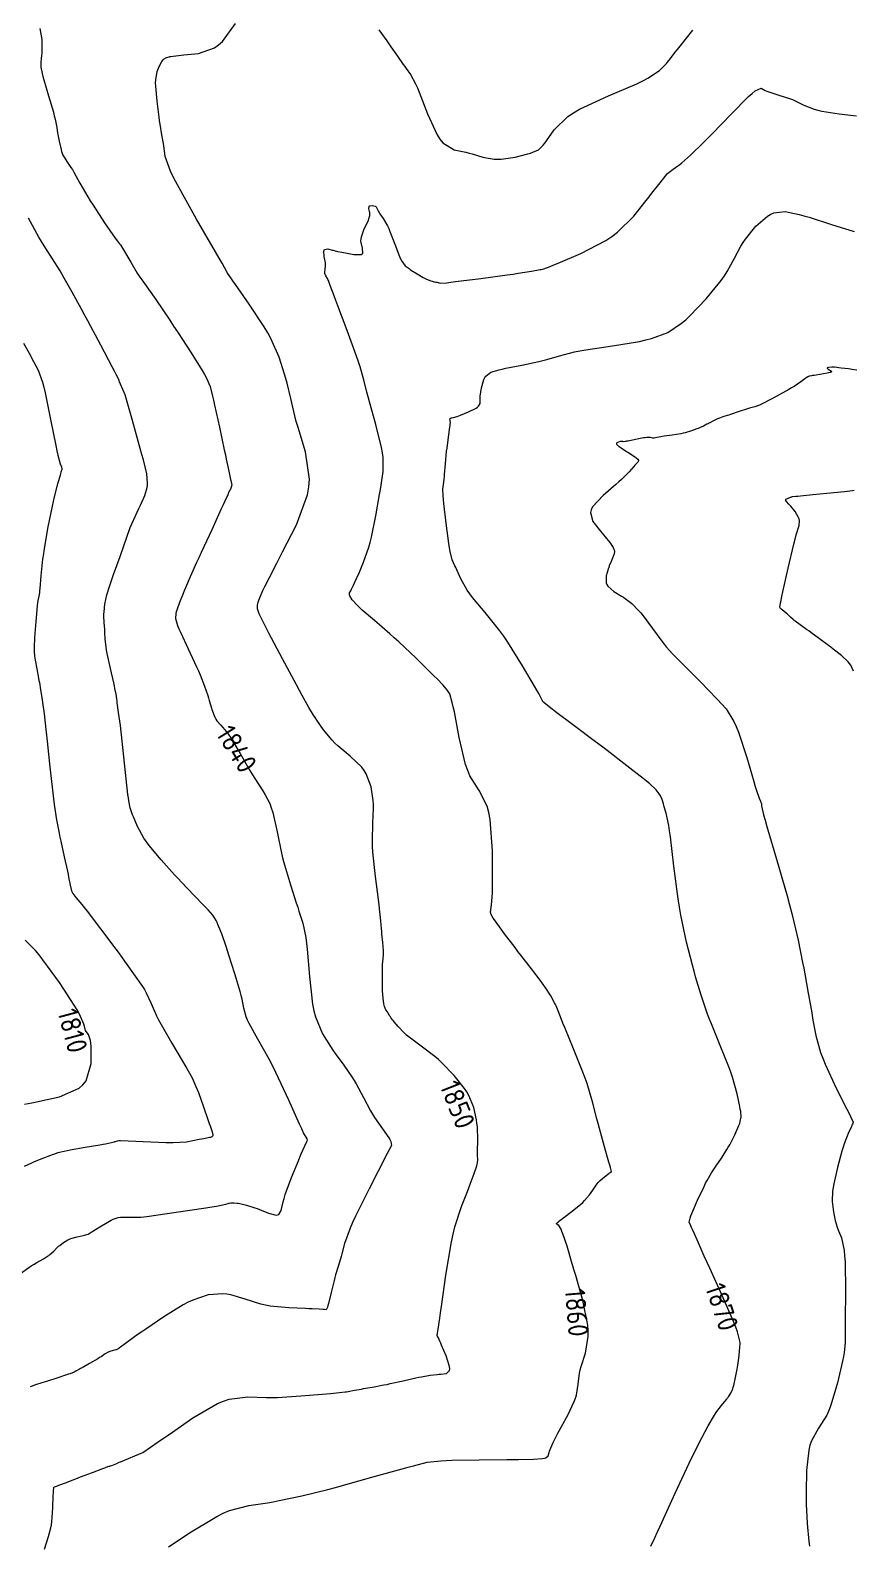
# Model space of a CAD drawing. Header units: millimetres. Extents: x 837477 to 838477, y 1189014 to 1191014.
# Drawn here: x 837983 to 838137.9, y 1189480.5 to 1189765.8 of the extents above; entities that cross this region are included whole.
import ezdxf

# ---------------------------------------------------------------- set-up
doc = ezdxf.new("R2010")
doc.units = ezdxf.units.MM
doc.header["$LTSCALE"] = 0.3
doc.layers.add('COTAS 10', color=252, linetype='Continuous', lineweight=9)
doc.styles.get("Standard").update_dxf_attribs({"font": 'isocp2.shx', "bigfont": '@extfont2.shx'})

msp = doc.modelspace()

# ---------------------------------------------------------------- linework, layer by layer
at = {"layer": 'COTAS 10'}
for points in [[(837984.838, 1189766.083), (837984.976, 1189765.399), (837985.204, 1189764.028), (837985.215, 1189763.455), (837985.216, 1189763.275), (837985.217, 1189763.085), (837985.211, 1189762.322), (837985.188, 1189761.527), (837985.177, 1189761.317), (837985.164, 1189761.112), (837985.102, 1189760.409), (837985.045, 1189759.75), (837985.035, 1189759.574), (837985.028, 1189759.399), (837985.024, 1189758.79), (837985.252, 1189757.609), (837985.391, 1189757.075), (837985.562, 1189756.451), (837986.456, 1189753.447), (837987.371, 1189750.345), (837987.556, 1189749.659), (837987.711, 1189749.048), (837988.024, 1189747.467), (837988.162, 1189746.409), (837988.207, 1189746.128), (837988.254, 1189745.853), (837988.45, 1189744.902), (837988.652, 1189744.043), (837988.704, 1189743.825), (837988.754, 1189743.615), (837988.922, 1189742.931), (837989.172, 1189742.262), (837989.274, 1189742.063), (837989.392, 1189741.857), (837989.935, 1189741.064), (837990.696, 1189739.933), (837990.951, 1189739.515), (837991.224, 1189739.051), (837992.37, 1189736.995), (837993.851, 1189734.418), (837994.337, 1189733.625), (837994.854, 1189732.797), (837996.995, 1189729.522), (837999.011, 1189726.628), (837999.45, 1189726.04), (837999.837, 1189725.545), (838000, 1189725.374), (838001.967, 1189722.064), (838003.146, 1189720.015), (838003.671, 1189719.283), (838004.238, 1189718.484), (838006.645, 1189715.038), (838009.302, 1189711.14), (838010.027, 1189710.056), (838010.747, 1189708.971), (838013.312, 1189705.038), (838015.409, 1189701.658), (838015.834, 1189700.923), (838016.193, 1189700.274), (838016.927, 1189698.653), (838017.372, 1189696.84), (838017.548, 1189696.07), (838017.747, 1189695.184), (838018.653, 1189691.017), (838019.561, 1189686.753), (838019.761, 1189685.806), (838019.938, 1189684.961), (838020.39, 1189682.754), (838020.655, 1189681.451), (838020.715, 1189681.176), (838020.767, 1189680.938), (838020.907, 1189680.39), (838020.952, 1189680.075), (838020.944, 1189679.985), (838020.929, 1189679.893), (838020.802, 1189679.548), (838020.644, 1189679.24), (838020.608, 1189679.171), (838020.576, 1189679.11), (838020.493, 1189678.945), (838020.412, 1189678.774), (838020.383, 1189678.708), (838020.351, 1189678.634), (838020.208, 1189678.298), (838019.647, 1189677.05), (838019.351, 1189676.401), (838018.993, 1189675.62), (838017.195, 1189671.706), (838015.237, 1189667.437), (838014.779, 1189666.433), (838014.358, 1189665.507), (838013.142, 1189662.805), (838012.236, 1189660.727), (838012.01, 1189660.194), (838011.794, 1189659.678), (838011.106, 1189657.969), (838010.618, 1189656.542), (838010.529, 1189656.204), (838010.46, 1189655.892), (838010.376, 1189654.971), (838010.77, 1189653.631), (838011.002, 1189653.054), (838011.288, 1189652.388), (838012.764, 1189649.238), (838014.348, 1189645.893), (838014.702, 1189645.104), (838015.02, 1189644.375), (838015.86, 1189642.236), (838016.436, 1189640.497), (838016.587, 1189640.021), (838016.734, 1189639.546), (838017.213, 1189637.91), (838017.231, 1189637.847), (838017.778, 1189636.364), (838017.955, 1189636.025), (838018.143, 1189635.717), (838018.918, 1189634.867), (838019.987, 1189633.658), (838020.362, 1189633.125), (838020.771, 1189632.506), (838022.53, 1189629.551), (838024.398, 1189626.334), (838024.874, 1189625.55), (838025.334, 1189624.812), (838026.848, 1189622.53), (838027.247, 1189621.776), (838028.112, 1189620.136), (838028.414, 1189619.328), (838028.695, 1189618.456), (838029.536, 1189614.782), (838030.344, 1189610.762), (838030.605, 1189609.673), (838030.881, 1189608.594), (838032.011, 1189604.782), (838033.121, 1189601.397), (838033.385, 1189600.586), (838033.63, 1189599.831), (838034.356, 1189597.563), (838034.914, 1189594.869), (838035.052, 1189593.845), (838035.183, 1189592.7), (838035.599, 1189587.563), (838036.198, 1189582.305), (838036.444, 1189581.084), (838036.726, 1189579.966), (838038.036, 1189576.775), (838039.587, 1189574.328), (838040.022, 1189573.679), (838040.458, 1189573.041), (838042.05, 1189570.841), (838043.595, 1189568.619), (838044, 1189567.969), (838044.397, 1189567.303), (838045.75, 1189564.77), (838047.09, 1189562.263), (838047.478, 1189561.614), (838047.874, 1189560.983), (838049.364, 1189558.865), (838050.555, 1189557.173), (838050.762, 1189556.811), (838050.916, 1189556.495), (838051.027, 1189555.736), (838050.239, 1189554.206), (838046.82, 1189547.575), (838044.253, 1189542.388), (838043.716, 1189541.215), (838043.254, 1189540.156), (838042.214, 1189537.284), (838041.691, 1189535.32), (838041.556, 1189534.833), (838041.424, 1189534.372), (838040.982, 1189532.914), (838040.533, 1189531.373), (838040.397, 1189530.859), (838040.256, 1189530.308), (838039.705, 1189528.005), (838039.198, 1189525.959), (838039.084, 1189525.57), (838038.983, 1189525.259), (838038.716, 1189524.776), (838038.406, 1189524.801), (838038.279, 1189524.81), (838038.133, 1189524.82), (838037.453, 1189524.862), (838036.088, 1189524.931), (838035.51, 1189524.958), (838034.844, 1189524.987), (838031.717, 1189525.122), (838028.209, 1189525.471), (838027.304, 1189525.636), (838026.428, 1189525.83), (838023.5, 1189526.777), (838020.768, 1189527.591), (838020.014, 1189527.701), (838019.262, 1189527.761), (838016.557, 1189527.56), (838013.627, 1189526.608), (838012.733, 1189526.194), (838011.804, 1189525.715), (838008.15, 1189523.443), (838004.78, 1189521.117), (838004.029, 1189520.603), (838003.358, 1189520.146), (838000, 1189517.718), (837999.804, 1189517.611), (837999.737, 1189517.553), (837999.712, 1189517.532), (837999.684, 1189517.508), (837999.558, 1189517.405), (837999.325, 1189517.286), (837999.229, 1189517.252), (837999.12, 1189517.218), (837998.612, 1189517.095), (837998.024, 1189516.919), (837997.865, 1189516.853), (837997.706, 1189516.778), (837997.147, 1189516.445), (837996.36, 1189515.937), (837996.06, 1189515.753), (837995.723, 1189515.55), (837994.205, 1189514.661), (837992.783, 1189513.841), (837992.506, 1189513.683), (837992.279, 1189513.553), (837991.884, 1189513.332), (837991.756, 1189513.269), (837991.698, 1189513.239), (837991.631, 1189513.204), (837991.309, 1189513.032), (837990.569, 1189512.732), (837990.238, 1189512.617), (837989.853, 1189512.487), (837988.01, 1189511.899), (837986.065, 1189511.291), (837985.615, 1189511.148), (837985.205, 1189511.016), (837984.043, 1189510.632), (837983.204, 1189510.334), (837982.995, 1189510.256)], [(837985.687, 1189479.668), (837986.439, 1189482.096), (837986.897, 1189483.693), (837986.994, 1189484.249), (837987.077, 1189484.855), (837987.267, 1189487.453), (837987.358, 1189489.816), (837987.378, 1189490.273), (837987.397, 1189490.644), (837987.448, 1189491.27), (837987.493, 1189491.331), (837987.508, 1189491.346), (837987.524, 1189491.36), (837987.59, 1189491.4), (837987.955, 1189491.543), (837988.159, 1189491.621), (837988.407, 1189491.716), (837989.677, 1189492.199), (837991.403, 1189492.857), (837991.939, 1189493.062), (837992.501, 1189493.278), (837994.741, 1189494.139), (837996.68, 1189494.879), (837997.051, 1189495.018), (837997.35, 1189495.128), (837997.835, 1189495.288), (837997.854, 1189495.271), (837997.866, 1189495.271), (837997.892, 1189495.287), (837997.982, 1189495.323), (837998.029, 1189495.336), (837998.085, 1189495.351), (837998.369, 1189495.419), (837999.316, 1189495.825), (837999.791, 1189496.054), (838000, 1189496.156), (838004.243, 1189497.86), (838007.141, 1189499.881), (838008.122, 1189500.562), (838009.18, 1189501.296), (838013.649, 1189504.388), (838018.262, 1189507.092), (838019.413, 1189507.582), (838020.508, 1189507.96), (838024.002, 1189508.39), (838027.442, 1189508.228), (838028.503, 1189508.232), (838029.611, 1189508.258), (838034.002, 1189508.532), (838037.974, 1189508.882), (838038.817, 1189508.957), (838039.549, 1189509.022), (838041.267, 1189509.178), (838042.304, 1189509.298), (838042.607, 1189509.342), (838042.917, 1189509.389), (838044.095, 1189509.598), (838045.405, 1189509.843), (838045.798, 1189509.913), (838046.204, 1189509.985), (838047.782, 1189510.255), (838049.632, 1189510.601), (838050.209, 1189510.721), (838050.815, 1189510.852), (838053.241, 1189511.411), (838055.614, 1189511.949), (838056.187, 1189512.066), (838056.723, 1189512.169), (838058.357, 1189512.426), (838059.674, 1189512.581), (838060.011, 1189512.62), (838060.335, 1189512.657), (838061.405, 1189512.777), (838061.998, 1189513.348), (838062.022, 1189513.669), (838061.985, 1189514.06), (838061.346, 1189516.064), (838060.489, 1189518.09), (838060.315, 1189518.496), (838060.169, 1189518.835), (838059.869, 1189519.497), (838059.765, 1189519.689), (838059.742, 1189519.731), (838059.722, 1189519.768), (838059.669, 1189519.861), (838059.668, 1189520.087), (838059.681, 1189520.208), (838059.699, 1189520.355), (838059.811, 1189521.094), (838060.126, 1189523.206), (838060.273, 1189524.218), (838060.445, 1189525.415), (838061.28, 1189531.281), (838062.338, 1189537.574), (838062.65, 1189539.04), (838062.971, 1189540.387), (838064.202, 1189544.253), (838065.355, 1189547.077), (838065.627, 1189547.767), (838065.879, 1189548.416), (838066.616, 1189550.428), (838067.09, 1189551.899), (838067.175, 1189552.207), (838067.24, 1189552.473), (838067.311, 1189553.076), (838067.273, 1189553.835), (838067.27, 1189554.2), (838067.27, 1189554.631), (838067.299, 1189556.745), (838067.213, 1189559.233), (838067.141, 1189559.901), (838067.049, 1189560.559), (838066.54, 1189562.858), (838065.583, 1189565.148), (838065.208, 1189565.8), (838064.785, 1189566.46), (838062.858, 1189568.908), (838060.547, 1189571.276), (838060.296, 1189571.507), (838059.881, 1189571.885), (838059.204, 1189572.474), (838056.665, 1189574.433), (838054.403, 1189576.107), (838053.9, 1189576.516), (838053.45, 1189576.902), (838052.274, 1189578.1), (838051.576, 1189578.983), (838051.428, 1189579.17), (838051.3, 1189579.333), (838051.001, 1189579.714), (838050.838, 1189579.945), (838050.795, 1189580.013), (838050.753, 1189580.083), (838050.611, 1189580.347), (838050.435, 1189580.658), (838050.372, 1189580.756), (838050.303, 1189580.86), (838050.001, 1189581.278), (838049.708, 1189581.891), (838049.645, 1189582.118), (838049.589, 1189582.369), (838049.452, 1189583.48), (838049.381, 1189584.869), (838049.367, 1189585.294), (838049.355, 1189585.738), (838049.334, 1189587.49), (838049.352, 1189589.138), (838049.365, 1189589.517), (838049.382, 1189589.862), (838049.471, 1189590.828), (838049.528, 1189591.76), (838049.525, 1189592.083), (838049.514, 1189592.436), (838049.404, 1189593.945), (838049.248, 1189595.607), (838049.208, 1189596.055), (838049.17, 1189596.498), (838049.04, 1189598.055), (838048.813, 1189600.262), (838048.712, 1189601.115), (838048.595, 1189602.073), (838048.038, 1189606.405), (838047.557, 1189610.99), (838047.488, 1189612.108), (838047.448, 1189613.159), (838047.536, 1189616.405), (838047.653, 1189619.172), (838047.631, 1189619.922), (838047.585, 1189620.663), (838047.222, 1189623.281), (838046.303, 1189625.726), (838045.907, 1189626.359), (838045.449, 1189626.973), (838043.281, 1189629.033), (838040.945, 1189630.97), (838040.38, 1189631.508), (838039.852, 1189632.046), (838038.241, 1189633.993), (838036.981, 1189635.83), (838036.674, 1189636.299), (838036.385, 1189636.751), (838035.491, 1189638.241), (838034.258, 1189640.484), (838033.756, 1189641.412), (838033.183, 1189642.472), (838030.532, 1189647.405), (838027.966, 1189652.232), (838027.447, 1189653.224), (838027.012, 1189654.068), (838026.131, 1189655.871), (838025.875, 1189656.628), (838025.833, 1189656.812), (838025.804, 1189656.985), (838025.806, 1189657.517), (838025.943, 1189658.051), (838025.999, 1189658.225), (838026.064, 1189658.411), (838026.363, 1189659.178), (838026.839, 1189660.234), (838027.015, 1189660.602), (838027.209, 1189661.003), (838028.07, 1189662.722), (838029.445, 1189665.411), (838029.965, 1189666.424), (838030.544, 1189667.552), (838033.136, 1189672.595), (838035.216, 1189678.239), (838035.473, 1189679.747), (838035.591, 1189681.231), (838034.865, 1189686.393), (838033.446, 1189690.972), (838033.127, 1189692.089), (838032.84, 1189693.14), (838032.072, 1189696.393), (838031.396, 1189699.309), (838031.168, 1189700.149), (838030.921, 1189701.002), (838029.881, 1189704.202), (838028.318, 1189707.738), (838027.741, 1189708.803), (838027.102, 1189709.906), (838024.275, 1189714.202), (838021.675, 1189717.855), (838021.178, 1189718.552), (838020.78, 1189719.113), (838020.147, 1189720.006), (838020.146, 1189720.021), (838020.144, 1189720.029), (838020.142, 1189720.039), (838020.131, 1189720.087), (838020.111, 1189720.155), (838020.104, 1189720.177), (838020.095, 1189720.2), (838020.057, 1189720.293), (838019.152, 1189721.876), (838018.598, 1189722.838), (838017.911, 1189724.027), (838014.334, 1189730.212), (838010.73, 1189736.683), (838010.027, 1189738.052), (838009.452, 1189739.239), (838008.44, 1189741.998), (838008.236, 1189743.578), (838008.17, 1189744.02), (838008.101, 1189744.466), (838007.816, 1189746.094), (838007.485, 1189748.058), (838007.387, 1189748.716), (838007.285, 1189749.423), (838006.893, 1189752.388), (838006.647, 1189755.245), (838006.638, 1189755.884), (838006.654, 1189756.458), (838006.924, 1189757.98), (838007.32, 1189758.936), (838007.416, 1189759.152), (838007.505, 1189759.347), (838007.775, 1189759.874), (838008.058, 1189760.225), (838008.156, 1189760.308), (838008.261, 1189760.384), (838008.71, 1189760.611), (838009.204, 1189760.771), (838009.338, 1189760.807), (838009.471, 1189760.838), (838009.94, 1189760.916), (838010.947, 1189761.021), (838011.419, 1189761.069), (838011.975, 1189761.126), (838014.679, 1189761.396), (838017.727, 1189762.456), (838018.499, 1189763.01), (838019.24, 1189763.676), (838021.658, 1189767.022)], [(838048.695, 1189765.825), (838050.162, 1189763.751), (838050.544, 1189763.208), (838050.915, 1189762.678), (838052.168, 1189760.874), (838053.268, 1189759.301), (838053.544, 1189758.916), (838053.806, 1189758.553), (838054.648, 1189757.424), (838055.593, 1189755.688), (838055.922, 1189754.942), (838056.279, 1189754.081), (838057.808, 1189750.012), (838059.628, 1189746.047), (838060.169, 1189745.251), (838060.725, 1189744.587), (838062.867, 1189743.28), (838065.06, 1189742.79), (838065.649, 1189742.641), (838066.229, 1189742.487), (838068.26, 1189741.882), (838070.395, 1189741.492), (838071.041, 1189741.472), (838071.712, 1189741.492), (838074.333, 1189741.882), (838076.699, 1189742.486), (838077.209, 1189742.64), (838077.655, 1189742.788), (838078.744, 1189743.274), (838079.609, 1189744.125), (838079.916, 1189744.503), (838080.252, 1189744.943), (838081.705, 1189747.048), (838084.268, 1189749.554), (838085.303, 1189750.247), (838086.479, 1189750.941), (838091.902, 1189753.442), (838097.237, 1189755.691), (838098.358, 1189756.224), (838099.324, 1189756.72), (838101.53, 1189758.187), (838102.574, 1189759.276), (838102.809, 1189759.533), (838103.02, 1189759.77), (838103.587, 1189760.463), (838104.488, 1189761.621), (838104.91, 1189762.151), (838105.406, 1189762.773), (838107.822, 1189765.774)], [(838009.053, 1189480.091), (838013.298, 1189482.947), (838018.162, 1189485.859), (838019.373, 1189486.445), (838020.525, 1189486.937), (838024.193, 1189487.921), (838027.724, 1189488.422), (838028.79, 1189488.609), (838029.893, 1189488.817), (838034.193, 1189489.741), (838039.045, 1189490.939), (838040.496, 1189491.318), (838041.993, 1189491.718), (838047.789, 1189493.338), (838053.034, 1189494.82), (838054.184, 1189495.134), (838055.203, 1189495.406), (838057.789, 1189496.039), (838060.341, 1189496.335), (838061.338, 1189496.394), (838062.461, 1189496.442), (838067.564, 1189496.535), (838072.738, 1189496.567), (838073.907, 1189496.579), (838074.96, 1189496.591), (838077.809, 1189496.642), (838079.507, 1189496.772), (838079.834, 1189496.834), (838080.101, 1189496.906), (838080.548, 1189497.263), (838080.725, 1189497.912), (838080.821, 1189498.169), (838080.936, 1189498.46), (838081.522, 1189499.793), (838082.384, 1189501.542), (838082.673, 1189502.095), (838082.985, 1189502.678), (838084.294, 1189505.035), (838085.474, 1189507.466), (838085.704, 1189508.095), (838085.892, 1189508.706), (838086.224, 1189510.757), (838086.467, 1189512.828), (838086.6, 1189513.451), (838086.762, 1189514.098), (838087.582, 1189516.61), (838088.113, 1189519.747), (838088.092, 1189520.786), (838087.998, 1189521.898), (838087.053, 1189526.532), (838085.736, 1189531.208), (838085.408, 1189532.348), (838085.208, 1189533.033), (838085.095, 1189533.419), (838084.099, 1189536.728), (838083.316, 1189539.074), (838083.139, 1189539.539), (838082.978, 1189539.923), (838082.541, 1189540.644), (838082.277, 1189540.814), (838082.226, 1189540.85), (838082.185, 1189540.882), (838082.115, 1189540.96), (838082.13, 1189541.017), (838082.142, 1189541.036), (838082.158, 1189541.056), (838082.242, 1189541.14), (838082.349, 1189541.236), (838082.379, 1189541.263), (838082.409, 1189541.291), (838082.519, 1189541.397), (838082.975, 1189541.76), (838083.222, 1189541.95), (838083.522, 1189542.179), (838085.044, 1189543.33), (838086.682, 1189544.656), (838087.056, 1189544.995), (838087.395, 1189545.322), (838088.33, 1189546.402), (838088.952, 1189547.295), (838089.093, 1189547.505), (838089.221, 1189547.697), (838089.57, 1189548.256), (838089.972, 1189548.767), (838090.133, 1189548.93), (838090.315, 1189549.102), (838091.155, 1189549.8), (838091.949, 1189550.42), (838092.104, 1189550.543), (838092.23, 1189550.646), (838092.448, 1189550.84), (838092.274, 1189551.582), (838092.152, 1189552.03), (838091.999, 1189552.583), (838091.18, 1189555.456), (838090.203, 1189558.923), (838089.95, 1189559.851), (838089.705, 1189560.765), (838088.882, 1189563.948), (838087.868, 1189567.362), (838087.502, 1189568.421), (838087.098, 1189569.53), (838085.334, 1189573.948), (838083.67, 1189577.922), (838083.33, 1189578.751), (838083.043, 1189579.463), (838082.443, 1189581.057), (838082.073, 1189581.994), (838081.932, 1189582.292), (838081.773, 1189582.607), (838081.057, 1189583.884), (838079.996, 1189585.506), (838079.62, 1189586.039), (838079.208, 1189586.608), (838077.422, 1189588.965), (838075.413, 1189591.56), (838074.86, 1189592.279), (838074.308, 1189592.998), (838072.327, 1189595.597), (838070.729, 1189597.749), (838070.418, 1189598.188), (838070.164, 1189598.557), (838069.725, 1189599.322), (838069.711, 1189599.784), (838069.725, 1189599.963), (838069.748, 1189600.164), (838069.898, 1189601.071), (838070.046, 1189603.265), (838070.068, 1189604.276), (838070.082, 1189605.463), (838070.064, 1189611.207), (838069.635, 1189617.138), (838069.39, 1189618.443), (838069.09, 1189619.602), (838067.552, 1189622.566), (838065.823, 1189625.322), (838065.403, 1189626.349), (838065.009, 1189627.491), (838063.797, 1189632.566), (838062.886, 1189637.367), (838062.682, 1189638.335), (838062.498, 1189639.147), (838062.006, 1189640.775), (838061.6, 1189641.396), (838061.47, 1189641.573), (838061.333, 1189641.752), (838060.775, 1189642.417), (838059.622, 1189643.606), (838059.11, 1189644.116), (838058.515, 1189644.703), (838055.666, 1189647.477), (838052.403, 1189650.561), (838051.546, 1189651.345), (838050.709, 1189652.098), (838047.852, 1189654.567), (838045.549, 1189656.554), (838045.061, 1189657.004), (838044.639, 1189657.411), (838043.653, 1189658.521), (838043.234, 1189659.225), (838043.168, 1189659.377), (838043.125, 1189659.51), (838043.15, 1189659.835), (838043.369, 1189660.178), (838043.448, 1189660.323), (838043.534, 1189660.489), (838043.91, 1189661.268), (838044.461, 1189662.486), (838044.656, 1189662.928), (838044.871, 1189663.416), (838045.804, 1189665.556), (838046.803, 1189668.386), (838047.059, 1189669.308), (838047.306, 1189670.289), (838048.124, 1189674.335), (838048.798, 1189678.309), (838048.954, 1189679.246), (838049.097, 1189680.111), (838049.504, 1189682.648), (838049.486, 1189685.27), (838049.361, 1189686.19), (838049.184, 1189687.194), (838048.111, 1189691.52), (838046.907, 1189695.774), (838046.647, 1189696.733), (838046.419, 1189697.596), (838045.864, 1189699.922), (838045.169, 1189702.384), (838044.854, 1189703.333), (838044.485, 1189704.398), (838042.71, 1189709.209), (838040.93, 1189713.896), (838040.558, 1189714.882), (838040.238, 1189715.733), (838039.521, 1189717.681), (838039.167, 1189718.612), (838039.077, 1189718.822), (838038.99, 1189719.011), (838038.702, 1189719.521), (838038.52, 1189719.931), (838038.499, 1189720.056), (838038.492, 1189720.187), (838038.575, 1189720.704), (838038.647, 1189721.414), (838038.633, 1189721.666), (838038.605, 1189721.943), (838038.381, 1189723.145), (838038.294, 1189724.193), (838038.352, 1189724.373), (838038.445, 1189724.506), (838039.077, 1189724.585), (838039.883, 1189724.374), (838040.085, 1189724.323), (838040.278, 1189724.275), (838040.902, 1189724.128), (838041.714, 1189723.962), (838042.026, 1189723.903), (838042.376, 1189723.837), (838043.956, 1189723.551), (838045.318, 1189723.536), (838045.53, 1189723.642), (838045.672, 1189723.795), (838045.588, 1189724.743), (838045.305, 1189726.063), (838045.321, 1189726.45), (838045.377, 1189726.847), (838045.92, 1189728.357), (838046.574, 1189729.703), (838046.701, 1189729.996), (838046.803, 1189730.254), (838046.975, 1189730.9), (838046.96, 1189731.346), (838046.944, 1189731.478), (838046.923, 1189731.614), (838046.806, 1189732.135), (838046.814, 1189732.564), (838046.872, 1189732.642), (838046.954, 1189732.701), (838047.451, 1189732.767), (838047.992, 1189732.642), (838048.101, 1189732.582), (838048.193, 1189732.511), (838048.378, 1189732.16), (838048.589, 1189731.619), (838048.696, 1189731.427), (838048.825, 1189731.217), (838049.468, 1189730.309), (838050.281, 1189728.945), (838050.517, 1189728.448), (838050.757, 1189727.898), (838051.665, 1189725.482), (838052.539, 1189723.178), (838052.758, 1189722.699), (838052.967, 1189722.289), (838053.638, 1189721.385), (838054.355, 1189720.876), (838054.593, 1189720.716), (838054.847, 1189720.546), (838055.906, 1189719.864), (838056.982, 1189719.225), (838057.247, 1189719.083), (838057.498, 1189718.957), (838058.285, 1189718.627), (838058.879, 1189718.441), (838059.009, 1189718.406), (838059.123, 1189718.377), (838059.409, 1189718.332), (838059.585, 1189718.321), (838059.631, 1189718.314), (838059.674, 1189718.305), (838059.82, 1189718.261), (838059.961, 1189718.206), (838060.001, 1189718.19), (838060.043, 1189718.175), (838060.199, 1189718.12), (838061.47, 1189718.226), (838062.214, 1189718.312), (838063.128, 1189718.422), (838067.846, 1189719.025), (838072.855, 1189719.697), (838073.952, 1189719.851), (838074.924, 1189719.991), (838077.387, 1189720.38), (838078.749, 1189720.629), (838079.026, 1189720.68), (838079.26, 1189720.724), (838079.743, 1189720.82), (838080.931, 1189721.297), (838081.609, 1189721.581), (838082.438, 1189721.932), (838086.692, 1189723.748), (838091.414, 1189726.192), (838092.538, 1189726.938), (838093.582, 1189727.714), (838096.692, 1189730.77), (838099.025, 1189733.715), (838099.58, 1189734.421), (838100.095, 1189735.08), (838101.628, 1189737.065), (838102.779, 1189738.475), (838103.054, 1189738.77), (838103.31, 1189739.025), (838104.075, 1189739.603), (838104.976, 1189740.206), (838105.316, 1189740.477), (838105.697, 1189740.792), (838107.403, 1189742.304), (838109.763, 1189744.579), (838110.555, 1189745.375), (838111.409, 1189746.244), (838114.996, 1189749.981), (838118.284, 1189753.289), (838118.949, 1189753.887), (838119.507, 1189754.347), (838120.639, 1189754.858), (838121.415, 1189754.425), (838121.75, 1189754.289), (838122.136, 1189754.147), (838123.964, 1189753.576), (838126.009, 1189752.91), (838126.533, 1189752.707), (838127.038, 1189752.496), (838128.708, 1189751.668), (838130.669, 1189750.879), (838131.357, 1189750.692), (838132.107, 1189750.519), (838135.344, 1189750.011), (838138.632, 1189749.641)], [(838099.909, 1189480.219), (838100.653, 1189481.834), (838101.097, 1189482.803), (838101.645, 1189483.998), (838104.48, 1189490.199), (838107.562, 1189496.82), (838108.265, 1189498.28), (838108.902, 1189499.578), (838110.657, 1189502.92), (838111.891, 1189504.946), (838112.199, 1189505.415), (838112.492, 1189505.844), (838113.429, 1189507.059), (838114.176, 1189507.949), (838114.348, 1189508.172), (838114.506, 1189508.386), (838114.955, 1189509.075), (838115.307, 1189509.903), (838115.404, 1189510.204), (838115.502, 1189510.536), (838115.851, 1189511.993), (838116.157, 1189513.566), (838116.227, 1189513.97), (838116.29, 1189514.362), (838116.465, 1189515.666), (838116.58, 1189516.857), (838116.606, 1189517.178), (838116.63, 1189517.496), (838116.694, 1189518.61), (838116.209, 1189520.63), (838115.886, 1189521.518), (838115.482, 1189522.55), (838113.341, 1189527.464), (838110.985, 1189532.626), (838110.495, 1189533.703), (838110.444, 1189533.814), (838109.952, 1189534.898), (838108.578, 1189537.94), (838107.708, 1189539.884), (838107.534, 1189540.275), (838107.388, 1189540.602), (838107.102, 1189541.254), (838107.285, 1189542.031), (838107.435, 1189542.438), (838107.628, 1189542.928), (838108.683, 1189545.389), (838109.898, 1189548.013), (838110.192, 1189548.605), (838110.468, 1189549.139), (838111.309, 1189550.583), (838112.059, 1189551.684), (838112.276, 1189552.002), (838112.498, 1189552.325), (838113.335, 1189553.539), (838114.222, 1189554.944), (838114.474, 1189555.388), (838114.73, 1189555.855), (838115.681, 1189557.743), (838116.463, 1189559.499), (838116.613, 1189559.884), (838116.733, 1189560.226), (838116.926, 1189561.093), (838116.805, 1189562.115), (838116.728, 1189562.555), (838116.632, 1189563.062), (838116.128, 1189565.456), (838115.261, 1189568.575), (838114.936, 1189569.538), (838114.575, 1189570.544), (838112.965, 1189574.539), (838111.284, 1189578.598), (838110.879, 1189579.645), (838110.499, 1189580.659), (838109.344, 1189584.042), (838108.322, 1189587.502), (838108.026, 1189588.563), (838107.725, 1189589.67), (838106.593, 1189594.042), (838105.518, 1189599.073), (838105.252, 1189600.595), (838105.001, 1189602.173), (838104.213, 1189608.338), (838103.572, 1189613.844), (838103.414, 1189615.007), (838103.264, 1189616.012), (838102.793, 1189618.338), (838102.419, 1189619.519), (838102.33, 1189619.804), (838102.249, 1189620.07), (838102.008, 1189620.878), (838101.714, 1189621.579), (838101.599, 1189621.778), (838101.469, 1189621.98), (838100.878, 1189622.726), (838099.618, 1189623.88), (838099.066, 1189624.338), (838098.427, 1189624.858), (838095.388, 1189627.236), (838091.657, 1189630.082), (838090.582, 1189630.897), (838089.488, 1189631.722), (838085.388, 1189634.799), (838081.951, 1189637.379), (838081.275, 1189637.892), (838080.72, 1189638.317), (838079.714, 1189639.125), (838079.526, 1189639.36), (838079.487, 1189639.424), (838079.453, 1189639.488), (838079.377, 1189639.714), (838078.796, 1189640.827), (838078.443, 1189641.449), (838078.008, 1189642.208), (838075.746, 1189646.083), (838072.954, 1189650.515), (838072.186, 1189651.624), (838071.419, 1189652.683), (838068.666, 1189656.083), (838066.297, 1189658.924), (838065.773, 1189659.631), (838065.306, 1189660.302), (838064.094, 1189662.44), (838063.339, 1189664.151), (838063.16, 1189664.554), (838062.995, 1189664.926), (838062.503, 1189666.017), (838062.077, 1189667.619), (838061.952, 1189668.313), (838061.823, 1189669.117), (838061.335, 1189672.925), (838060.933, 1189676.659), (838060.859, 1189677.416), (838060.802, 1189678.053), (838060.731, 1189679.354), (838060.766, 1189679.78), (838060.775, 1189679.866), (838060.783, 1189679.938), (838060.813, 1189680.082), (838060.846, 1189680.187), (838060.856, 1189680.235), (838060.867, 1189680.291), (838060.911, 1189680.56), (838060.989, 1189681.302), (838061.021, 1189681.657), (838061.057, 1189682.076), (838061.225, 1189684.126), (838061.438, 1189686.464), (838061.503, 1189687.064), (838061.569, 1189687.643), (838061.831, 1189689.565), (838062.048, 1189691.022), (838062.087, 1189691.309), (838062.117, 1189691.544), (838062.149, 1189691.971), (838062.12, 1189692.082), (838062.111, 1189692.119), (838062.102, 1189692.157), (838062.068, 1189692.317), (838062.053, 1189692.475), (838062.056, 1189692.512), (838062.061, 1189692.547), (838062.108, 1189692.65), (838062.245, 1189692.731), (838062.308, 1189692.753), (838062.381, 1189692.773), (838062.734, 1189692.843), (838063.425, 1189693.046), (838063.711, 1189693.15), (838064.039, 1189693.276), (838065.563, 1189693.903), (838066.985, 1189694.607), (838067.249, 1189694.78), (838067.456, 1189694.944), (838067.732, 1189695.458), (838067.716, 1189696.189), (838067.739, 1189696.49), (838067.774, 1189696.833), (838067.998, 1189698.429), (838068.451, 1189700.016), (838068.63, 1189700.354), (838068.833, 1189700.649), (838069.758, 1189701.347), (838071.304, 1189701.804), (838071.898, 1189701.947), (838072.563, 1189702.097), (838075.567, 1189702.698), (838078.77, 1189703.358), (838079.562, 1189703.547), (838080.313, 1189703.737), (838082.683, 1189704.444), (838085.495, 1189705.172), (838086.525, 1189705.375), (838087.664, 1189705.579), (838092.683, 1189706.324), (838097.765, 1189707.168), (838098.943, 1189707.435), (838100.022, 1189707.717), (838103.09, 1189708.855), (838105.672, 1189710.58), (838106.444, 1189711.232), (838107.24, 1189711.959), (838110.322, 1189715.214), (838113.114, 1189718.667), (838113.727, 1189719.518), (838114.271, 1189720.324), (838115.66, 1189722.857), (838116.847, 1189725.137), (838117.264, 1189725.783), (838117.718, 1189726.436), (838119.679, 1189728.848), (838121.866, 1189730.767), (838122.465, 1189731.108), (838123.059, 1189731.368), (838125.18, 1189731.62), (838127.798, 1189731.077), (838128.707, 1189730.835), (838129.696, 1189730.553), (838133.93, 1189729.205), (838138.202, 1189727.887)], [(837980.745, 1189531.295), (837983.226, 1189533.021), (837983.771, 1189533.382), (837984.255, 1189533.693), (837985.489, 1189534.396), (837986.298, 1189534.844), (837986.514, 1189534.994), (837986.725, 1189535.156), (837987.459, 1189535.834), (837988.169, 1189536.542), (837988.367, 1189536.722), (837988.564, 1189536.896), (837989.279, 1189537.468), (837990.114, 1189537.948), (837990.387, 1189538.064), (837990.679, 1189538.172), (837991.882, 1189538.502), (837993.001, 1189538.755), (837993.239, 1189538.816), (837993.445, 1189538.872), (837993.931, 1189539.04), (837994.484, 1189539.362), (837994.733, 1189539.516), (837995.023, 1189539.697), (837996.417, 1189540.583), (837997.918, 1189541.474), (837998.276, 1189541.658), (837998.609, 1189541.815), (837999.603, 1189542.157), (838000, 1189542.227), (838003.875, 1189542.202), (838004.96, 1189542.36), (838010.503, 1189543.157), (838016.082, 1189543.978), (838017.19, 1189544.151), (838018.108, 1189544.3), (838019.849, 1189544.643), (838020.297, 1189544.796), (838020.401, 1189544.827), (838020.497, 1189544.852), (838020.77, 1189544.897), (838021.422, 1189544.93), (838021.959, 1189544.867), (838022.193, 1189544.822), (838022.464, 1189544.765), (838023.751, 1189544.46), (838025.32, 1189544.002), (838025.769, 1189543.85), (838026.223, 1189543.685), (838027.915, 1189542.997), (838029.327, 1189542.608), (838029.605, 1189542.632), (838029.834, 1189542.713), (838030.253, 1189543.482), (838030.619, 1189545.125), (838030.815, 1189545.757), (838031.052, 1189546.466), (838032.247, 1189549.666), (838033.52, 1189552.834), (838033.806, 1189553.523), (838034.063, 1189554.13), (838034.75, 1189555.64), (838035.115, 1189556.438), (838035.168, 1189556.595), (838035.201, 1189556.725), (838035.146, 1189556.964), (838034.502, 1189558.122), (838034.163, 1189558.831), (838033.754, 1189559.708), (838031.694, 1189564.279), (838029.276, 1189569.488), (838028.64, 1189570.768), (838028.019, 1189571.977), (838025.9, 1189575.759), (838024.258, 1189578.669), (838023.938, 1189579.33), (838023.676, 1189579.927), (838023.219, 1189581.561), (838022.918, 1189583.301), (838022.755, 1189583.966), (838022.558, 1189584.71), (838021.561, 1189588.061), (838020.436, 1189591.566), (838020.159, 1189592.409), (838019.896, 1189593.195), (838019.073, 1189595.573), (838018.378, 1189597.336), (838018.195, 1189597.735), (838018.018, 1189598.095), (838017.415, 1189599.073), (838016.516, 1189600.101), (838016.152, 1189600.492), (838015.738, 1189600.929), (838013.829, 1189602.894), (838011.523, 1189605.284), (838010.86, 1189605.989), (838010.185, 1189606.714), (838007.659, 1189609.489), (838005.395, 1189612.224), (838004.886, 1189612.923), (838004.428, 1189613.598), (838003.198, 1189615.823), (838002.447, 1189617.615), (838002.291, 1189618.016), (838002.157, 1189618.375), (838001.858, 1189619.327), (838001.608, 1189620.605), (838001.504, 1189621.17), (838001.385, 1189621.827), (838000, 1189634.852), (837999.655, 1189637.278), (837999.42, 1189639.1), (837999.368, 1189639.496), (837999.32, 1189639.843), (837999.194, 1189640.704), (837998.974, 1189641.781), (837998.868, 1189642.265), (837998.742, 1189642.829), (837998.121, 1189645.538), (837997.513, 1189648.363), (837997.395, 1189649.001), (837997.298, 1189649.577), (837997.13, 1189651.136), (837997.085, 1189652.301), (837997.066, 1189652.629), (837997.044, 1189652.959), (837996.942, 1189654.17), (837996.89, 1189655.449), (837996.901, 1189655.822), (837996.921, 1189656.202), (837997.084, 1189657.645), (837997.472, 1189659.414), (837997.634, 1189660), (837997.82, 1189660.629), (837998.69, 1189663.247), (837999.935, 1189666.662), (838000, 1189666.836), (838001.861, 1189672.09), (838003.165, 1189675.013), (838003.472, 1189675.696), (838003.754, 1189676.324), (838004.579, 1189678.139), (838005.045, 1189679.654), (838005.102, 1189680.094), (838005.127, 1189680.543), (838004.957, 1189682.239), (838004.32, 1189684.839), (838004.052, 1189685.858), (838003.743, 1189687.007), (838002.296, 1189692.239), (838000.919, 1189697.132), (838000, 1189699.104), (837999.844, 1189699.546), (837999.793, 1189699.668), (837999.782, 1189699.702), (837999.771, 1189699.735), (837999.742, 1189699.852), (837999.201, 1189700.932), (837998.867, 1189701.573), (837998.453, 1189702.361), (837996.295, 1189706.438), (837993.845, 1189711.039), (837993.247, 1189712.157), (837992.683, 1189713.208), (837990.938, 1189716.438), (837989.44, 1189719.094), (837989.032, 1189719.782), (837988.627, 1189720.45), (837987.19, 1189722.69), (837985.638, 1189725.15), (837985.161, 1189725.955), (837984.662, 1189726.815), (837982.69, 1189730.369)], [(837981.776, 1189706.816), (837983.04, 1189704.488), (837983.344, 1189703.924), (837983.629, 1189703.395), (837984.496, 1189701.776), (837985.308, 1189699.5), (837985.558, 1189698.558), (837985.82, 1189697.479), (837986.86, 1189692.454), (837987.814, 1189687.574), (837988.022, 1189686.587), (837988.206, 1189685.758), (837988.668, 1189684.08), (837988.899, 1189683.526), (837988.937, 1189683.407), (837988.964, 1189683.302), (837988.971, 1189683.045), (837988.804, 1189682.527), (837988.723, 1189682.258), (837988.626, 1189681.934), (837988.147, 1189680.311), (837987.52, 1189677.868), (837987.329, 1189677.027), (837987.131, 1189676.116), (837986.353, 1189672.233), (837985.647, 1189668.17), (837985.494, 1189667.145), (837985.36, 1189666.164), (837985.029, 1189662.983), (837984.836, 1189660.633), (837984.789, 1189660.176), (837984.745, 1189659.802), (837984.61, 1189659.151), (837984.457, 1189658.363), (837984.403, 1189657.903), (837984.343, 1189657.338), (837984.083, 1189654.426), (837983.852, 1189651.382), (837983.812, 1189650.735), (837983.781, 1189650.172), (837983.753, 1189648.847), (837983.853, 1189647.862), (837983.903, 1189647.514), (837983.963, 1189647.134), (837984.26, 1189645.491), (837984.59, 1189643.759), (837984.67, 1189643.324), (837984.746, 1189642.907), (837984.978, 1189641.561), (837985.199, 1189640.118), (837985.266, 1189639.641), (837985.337, 1189639.13), (837985.615, 1189637.002), (837985.966, 1189634.041), (837986.081, 1189633.004), (837986.205, 1189631.872), (837986.719, 1189627.002), (837987.258, 1189622.136), (837987.398, 1189621.007), (837987.534, 1189619.972), (837987.991, 1189617.025), (837988.472, 1189614.548), (837988.623, 1189613.809), (837988.783, 1189613.049), (837989.424, 1189610.112), (837990.015, 1189607.41), (837990.143, 1189606.798), (837990.255, 1189606.243), (837990.531, 1189604.73), (837990.803, 1189603.687), (837990.914, 1189603.429), (837991.039, 1189603.185), (837991.618, 1189602.415), (837992.74, 1189601.101), (837993.207, 1189600.513), (837993.742, 1189599.829), (837996.242, 1189596.549), (837999.141, 1189592.677), (837999.928, 1189591.619), (838000, 1189591.522), (838002.455, 1189588.018), (838004.137, 1189585.684), (838004.518, 1189585.074), (838004.861, 1189584.478), (838005.795, 1189582.455), (838006.809, 1189580.143), (838007.204, 1189579.365), (838007.648, 1189578.527), (838009.662, 1189575.004), (838011.67, 1189571.616), (838012.109, 1189570.864), (838012.498, 1189570.192), (838013.483, 1189568.437), (838014.214, 1189566.854), (838014.442, 1189566.291), (838014.683, 1189565.674), (838015.646, 1189562.996), (838016.526, 1189560.43), (838016.714, 1189559.884), (838016.877, 1189559.409), (838017.265, 1189558.287), (838017.398, 1189557.74), (838017.401, 1189557.627), (838017.389, 1189557.531), (838017.223, 1189557.323), (838016.953, 1189557.236), (838016.875, 1189557.216), (838016.796, 1189557.197), (838016.498, 1189557.143), (838015.691, 1189556.993), (838015.291, 1189556.913), (838014.814, 1189556.818), (838012.45, 1189556.337), (838009.957, 1189556.189), (838008.586, 1189556.24), (838007.188, 1189556.256), (838000, 1189556.621), (837999.876, 1189556.607), (837999.78, 1189556.594), (837999.686, 1189556.579), (837999.372, 1189556.518), (837999.028, 1189556.433), (837998.916, 1189556.403), (837998.797, 1189556.371), (837998.306, 1189556.23), (837997.219, 1189555.992), (837996.725, 1189555.898), (837996.147, 1189555.792), (837993.359, 1189555.307), (837990.545, 1189554.81), (837989.95, 1189554.697), (837989.436, 1189554.594), (837988.243, 1189554.309), (837987.415, 1189554.027), (837987.13, 1189553.926), (837986.822, 1189553.814), (837985.505, 1189553.329), (837984.049, 1189552.753), (837983.652, 1189552.584), (837983.258, 1189552.411), (837981.855, 1189551.755)], [(838138.672, 1189701.767), (838137.758, 1189701.901), (838137.453, 1189701.942), (838137.125, 1189701.985), (838135.75, 1189702.156), (838134.456, 1189702.286), (838134.179, 1189702.303), (838133.937, 1189702.313), (838133.356, 1189702.279), (838133.116, 1189702.181), (838133.09, 1189702.15), (838133.08, 1189702.117), (838133.188, 1189701.984), (838133.432, 1189701.83), (838133.507, 1189701.784), (838133.586, 1189701.736), (838133.9, 1189701.551), (838133.826, 1189701.345), (838133.66, 1189701.285), (838133.43, 1189701.222), (838132.076, 1189700.981), (838130.638, 1189700.773), (838130.356, 1189700.73), (838130.124, 1189700.695), (838129.706, 1189700.621), (838129.609, 1189700.583), (838129.581, 1189700.571), (838129.551, 1189700.557), (838129.434, 1189700.498), (838129.16, 1189700.309), (838129.03, 1189700.213), (838128.878, 1189700.098), (838128.133, 1189699.527), (838126.876, 1189698.681), (838126.401, 1189698.393), (838125.87, 1189698.083), (838123.494, 1189696.767), (838121.209, 1189695.577), (838120.736, 1189695.347), (838120.333, 1189695.159), (838119.451, 1189694.835), (838118.74, 1189694.672), (838118.444, 1189694.586), (838118.105, 1189694.481), (838116.521, 1189693.955), (838114.915, 1189693.408), (838114.561, 1189693.291), (838114.248, 1189693.188), (838113.446, 1189692.939), (838112.842, 1189692.73), (838112.654, 1189692.652), (838112.457, 1189692.565), (838111.668, 1189692.179), (838110.862, 1189691.76), (838110.654, 1189691.653), (838110.452, 1189691.549), (838109.777, 1189691.204), (838109.054, 1189690.872), (838108.821, 1189690.775), (838108.575, 1189690.677), (838107.569, 1189690.306), (838106.34, 1189689.95), (838105.952, 1189689.862), (838105.544, 1189689.778), (838103.901, 1189689.51), (838102.376, 1189689.293), (838102.042, 1189689.241), (838101.747, 1189689.192), (838101.003, 1189689.045), (838100.521, 1189688.968), (838100.391, 1189688.964), (838100.262, 1189688.967), (838099.81, 1189689.04), (838099.114, 1189689.062), (838098.831, 1189689.033), (838098.51, 1189688.989), (838097.025, 1189688.705), (838095.608, 1189688.403), (838095.33, 1189688.348), (838095.101, 1189688.305), (838094.686, 1189688.255), (838094.589, 1189688.285), (838094.561, 1189688.293), (838094.532, 1189688.301), (838094.423, 1189688.329), (838094.254, 1189688.326), (838094.187, 1189688.315), (838094.112, 1189688.299), (838093.769, 1189688.205), (838093.475, 1189688.066), (838093.431, 1189688.021), (838093.403, 1189687.974), (838093.438, 1189687.785), (838093.681, 1189687.539), (838093.784, 1189687.457), (838093.904, 1189687.368), (838094.465, 1189686.998), (838095.141, 1189686.576), (838095.333, 1189686.455), (838095.527, 1189686.332), (838096.245, 1189685.872), (838096.873, 1189685.452), (838097.011, 1189685.354), (838097.134, 1189685.265), (838097.444, 1189685.006), (838097.57, 1189684.796), (838097.576, 1189684.736), (838097.569, 1189684.675), (838097.439, 1189684.45), (838097.056, 1189684.025), (838096.89, 1189683.838), (838096.698, 1189683.621), (838095.787, 1189682.586), (838094.379, 1189681.156), (838093.873, 1189680.689), (838093.317, 1189680.192), (838090.891, 1189678.141), (838088.923, 1189676.016), (838088.657, 1189675.472), (838088.511, 1189674.948), (838088.989, 1189673.215), (838090.147, 1189671.755), (838090.43, 1189671.402), (838090.696, 1189671.071), (838091.524, 1189670.063), (838092.159, 1189669.272), (838092.305, 1189669.078), (838092.437, 1189668.896), (838092.805, 1189668.328), (838093.004, 1189667.847), (838093.029, 1189667.719), (838093.042, 1189667.593), (838092.982, 1189667.156), (838092.803, 1189666.678), (838092.741, 1189666.526), (838092.673, 1189666.366), (838092.384, 1189665.717), (838092.051, 1189664.871), (838091.956, 1189664.586), (838091.86, 1189664.28), (838091.503, 1189662.992), (838091.5, 1189661.676), (838091.628, 1189661.352), (838091.81, 1189661.044), (838092.932, 1189660.079), (838094.348, 1189659.21), (838094.716, 1189658.964), (838095.074, 1189658.715), (838096.279, 1189657.794), (838097.572, 1189656.505), (838097.985, 1189656.024), (838098.422, 1189655.488), (838100.199, 1189653.106), (838101.958, 1189650.703), (838102.383, 1189650.155), (838102.781, 1189649.658), (838103.998, 1189648.285), (838105.364, 1189646.914), (838105.856, 1189646.418), (838106.398, 1189645.872), (838108.769, 1189643.478), (838111.22, 1189640.974), (838111.812, 1189640.358), (838112.367, 1189639.776), (838114.06, 1189637.955), (838115.538, 1189635.578), (838115.958, 1189634.646), (838116.383, 1189633.595), (838117.955, 1189628.809), (838119.285, 1189624.248), (838119.557, 1189623.339), (838119.788, 1189622.583), (838120.275, 1189621.129), (838120.465, 1189620.722), (838120.509, 1189620.626), (838120.549, 1189620.537), (838120.662, 1189620.275), (838120.723, 1189620.052), (838120.731, 1189619.987), (838120.734, 1189619.921), (838120.713, 1189619.674), (838121.117, 1189617.985), (838121.389, 1189617.01), (838121.729, 1189615.816), (838123.535, 1189609.674), (838125.532, 1189602.721), (838125.992, 1189601.016), (838126.413, 1189599.407), (838127.599, 1189594.39), (838128.458, 1189590.183), (838128.673, 1189589.085), (838128.878, 1189588.015), (838129.534, 1189584.39), (838130.111, 1189581.076), (838130.266, 1189580.203), (838130.418, 1189579.348), (838130.953, 1189576.42), (838131.862, 1189573.198), (838132.25, 1189572.157), (838132.698, 1189571.052), (838134.811, 1189566.528), (838136.82, 1189562.535), (838137.203, 1189561.766), (838137.51, 1189561.143), (838137.995, 1189560.108), (838137.849, 1189559.731), (838137.759, 1189559.523), (838137.647, 1189559.271), (838137.066, 1189557.986), (838136.312, 1189556.043), (838136.091, 1189555.376), (838135.865, 1189554.653), (838135.007, 1189551.576), (838134.317, 1189548.497), (838134.198, 1189547.773), (838134.11, 1189547.105), (838134.051, 1189545.153), (838134.223, 1189543.636), (838134.28, 1189543.242), (838134.341, 1189542.858), (838134.6, 1189541.563), (838134.955, 1189540.318), (838135.079, 1189539.966), (838135.213, 1189539.611), (838135.785, 1189538.303), (838136.292, 1189535.961), (838136.383, 1189534.955), (838136.454, 1189533.793), (838136.536, 1189528.303), (838136.497, 1189522.854), (838136.492, 1189521.718), (838136.49, 1189520.743), (838136.503, 1189518.569), (838136.299, 1189516.729), (838136.16, 1189515.965), (838135.985, 1189515.092), (838135.057, 1189511.018), (838133.799, 1189506.789), (838133.417, 1189505.817), (838133.02, 1189504.931), (838131.466, 1189502.45), (838130.112, 1189500.064), (838129.842, 1189499.238), (838129.617, 1189498.341), (838129.183, 1189494.504), (838129.117, 1189490.351), (838129.124, 1189489.256), (838129.142, 1189488.183), (838129.297, 1189484.556), (838129.299, 1189484.504), (838129.624, 1189481.129), (838129.749, 1189480.249)], [(838138.041, 1189645.084), (838137.546, 1189646.166), (838137.322, 1189646.478), (838137.06, 1189646.796), (838135.8, 1189647.99), (838134.244, 1189649.227), (838133.796, 1189649.571), (838133.34, 1189649.917), (838131.631, 1189651.176), (838130.008, 1189652.342), (838129.607, 1189652.63), (838129.226, 1189652.903), (838128.025, 1189653.76), (838127.091, 1189654.449), (838126.879, 1189654.615), (838126.688, 1189654.77), (838126.164, 1189655.241), (838125.733, 1189655.654), (838125.599, 1189655.772), (838125.459, 1189655.893), (838124.902, 1189656.342), (838124.425, 1189656.754), (838124.335, 1189656.851), (838124.263, 1189656.94), (838124.159, 1189657.201), (838124.414, 1189658.44), (838124.57, 1189659.145), (838124.762, 1189660.009), (838125.763, 1189664.436), (838126.829, 1189668.995), (838127.062, 1189669.94), (838127.268, 1189670.748), (838127.788, 1189672.522), (838127.882, 1189673.455), (838127.82, 1189673.733), (838127.719, 1189674.019), (838127.038, 1189675.121), (838126.224, 1189676.114), (838126.04, 1189676.331), (838125.874, 1189676.524), (838125.424, 1189677.01), (838125.268, 1189677.308), (838125.287, 1189677.381), (838125.333, 1189677.451), (838125.725, 1189677.669), (838126.201, 1189677.827), (838126.3, 1189677.858), (838126.384, 1189677.884), (838126.571, 1189677.932), (838127.213, 1189677.999), (838127.584, 1189678.037), (838128.04, 1189678.083), (838130.385, 1189678.317), (838133.056, 1189678.585), (838133.717, 1189678.652), (838134.344, 1189678.716), (838136.324, 1189678.92), (838137.833, 1189679.082), (838138.163, 1189679.118)], [(837981.968, 1189563.473), (837983.322, 1189563.723), (837983.974, 1189563.863), (837984.746, 1189564.034), (837988.536, 1189564.905), (837992.233, 1189566.516), (837992.947, 1189567.153), (837993.526, 1189567.873), (837994.498, 1189571.161), (837994.474, 1189574.323), (837994.426, 1189574.964), (837994.359, 1189575.503), (837993.967, 1189576.6), (837993.525, 1189577.166), (837993.427, 1189577.37), (837993.34, 1189577.595), (837993.115, 1189578.576), (837992.314, 1189580.455), (837991.864, 1189581.246), (837991.316, 1189582.153), (837988.628, 1189586.23), (837988.511, 1189586.407), (837985.422, 1189590.684), (837984.695, 1189591.606), (837984.022, 1189592.415), (837982.053, 1189594.391)]]:
    msp.add_lwpolyline(points, dxfattribs=at)

# ---------------------------------------------------------------- texts
at = {"layer": 'COTAS 10', "char_height": 3.8, "attachment_point": 7}
for s, insert, rotation in [('1840', (838017.845, 1189633.298), 301.8798), ('1810', (837988.088, 1189580.883), 284.94854), ('1850', (838060.05, 1189566.953), 291.55698), ('1860', (838083.661, 1189528.642), 274.70406), ('1870', (838110.055, 1189528.986), 288.32)]:
    msp.add_mtext(s, dxfattribs=dict(at, insert=insert, rotation=rotation))

doc.saveas('drawing.dxf')
